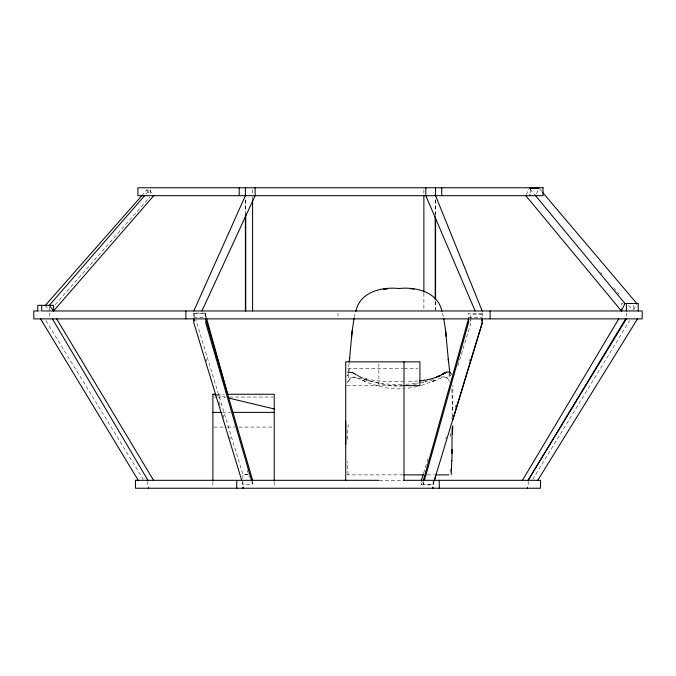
<?xml version="1.0" encoding="UTF-8"?>
<svg xmlns="http://www.w3.org/2000/svg" width="676" height="676" viewBox="0 0 676 676"><rect width="100%" height="100%" fill="white"/><g stroke="black" fill="none" stroke-linecap="round" stroke-linejoin="round"><path stroke-width="0.51" stroke-dasharray="3.38 2.54" d="M452.802 416.222L452.869 385.312M347.287 439.299L348.174 424.765M348.529 377.977L349.331 367.947M450.36 468.823L449.988 473.124M349.07 363.494L347.667 375.932L348.377 373.16L348.165 373.541C351.478 369.688 355.551 375.29 359.48 376.447L357.545 375.493M354.232 317.627L355.238 313.275M434.305 480.323L433.096 484.312L423.362 484.312L424.198 481.32M445.678 438.952L446.287 436.941M451.813 418.774L453.038 414.734M455.185 407.67L457.027 401.62M469.296 361.254L469.913 359.243M434.017 481.836L433.096 484.861L421.41 484.861L421.41 481.236M423.573 473.268L428.516 457.12M469.904 321.903L470.834 318.878M421.41 484.861L422.339 481.836M457.855 365.792L470.834 323.415L470.834 319.917M526.274 194.739L528.902 189.128M536.406 193.801L539.042 188.198M633.733 310.03L636.809 303.49M532.696 479.428L629.559 320.669M402.702 385.928C384.931 387.711 368.352 378.602 351.283 376.794L347.489 382.295L350.971 377.859C358.559 376.49 365.403 382.641 372.662 384.255C382.599 387.661 393.162 389.469 403.673 388.759M145.855 194.266L149.523 190.049L152.565 194.063M141.816 195.677L146.76 190.049L149.523 190.049M55.187 304.648L149.633 197.248M347.489 382.295L348.317 381.433M347.43 372.687C354.427 370.059 359.59 379.244 366.485 379.794L363.772 378.763C376.093 384.002 389.706 384.61 402.913 384.365M421.309 385.489L436.155 379.895L432.555 381.433M432.885 381.298C437.389 380.022 442.011 376.27 446.836 377.859L449.489 381.433M427.511 381.053L424.967 381.805L427.993 381.027M441.005 377.233L444.892 376.481L446.523 376.794L449.447 380.841M421.249 382.768L424.038 382.041L413.467 383.782L403.918 384.357M417.269 386.587L405.549 388.565M413.737 384.433L417.202 383.706M417.76 381.019L405.87 381.754M403.918 381.83C389.055 381.703 373.524 382.109 359.497 376.456M623.179 303.49L621.421 303.49L621.421 307.225M38.743 310.96L40.729 310.96M206.704 318.878L205.098 313.115L193.818 313.115L195.567 318.878M193.818 313.258L205.757 313.258L205.757 317.94M482.182 313.258L468.476 313.258L468.476 318.878M482.182 314.509L470.834 314.509L470.834 319.047M193.818 317.247L205.757 317.247M468.476 317.247L482.182 317.247M347.802 368.682L402.964 368.682M404.011 368.682L417.937 368.682M346.78 385.607L404.011 385.607M217.047 394.26L224.322 394.26M213.929 397.04L217.047 397.04M218.086 397.04L225.361 397.04M229.519 397.04L273.18 397.04M222.243 412.385L230.558 412.385M213.929 427.063L226.401 427.063M227.44 427.063L234.716 427.063M238.873 427.063L274.219 427.063M248.067 474.391L242.904 474.391L242.904 479.368M248.067 474.569L242.904 474.569L195.871 319.883M403.073 474.882L347.118 474.865M427.291 474.882L434.364 474.882M379.38 480.323L403.547 480.323M252.638 481.32L252.638 484.312L242.904 484.312L242 481.32M216.971 395.24L225.15 397.201M367.026 380.242L364.685 379.591L369.814 381.027M351.452 372.197L356.091 374.749M365.251 381.433L361.652 379.895L364.922 381.298M354.655 373.82L352.069 372.459M354.266 373.566L355.821 374.504M539.718 189.001L541.755 191.401M600.71 272.529L602.062 274.135M613.605 287.748L619.039 294.153M628.545 305.358L632.618 310.166M530.018 189.01L534.057 193.877M146.76 190.049L149.81 194.063M45.368 305.341L49.018 310.157M45.9 320.669L143.304 479.428M206.087 359.243L206.704 361.254M218.973 401.62L220.815 407.67M222.962 414.734L224.187 418.774M229.713 436.941L230.33 438.952M251.48 480.323L252.638 484.312M247.298 470.175L249.283 477.281M348.047 474.628L347.303 461.607M442.569 313.275L443.574 317.627M449.785 373.727L450.14 375.932L449.929 374.141M449.041 373.634L449.278 377.977M450.317 433.308L450.503 438.352M451.906 389.291L452.405 411.059M633.294 305.358L633.294 310.03M626.373 312.937L626.373 317.889M530.66 189.736L530.66 193.691M528.184 481.32L528.184 486.264M482.182 312.937L482.182 319.047M435.564 199.868L435.564 215.585M435.564 301.53L435.564 309.912M435.192 199.868L435.192 215.585M435.192 301.53L435.192 309.912M433.096 481.236L433.096 486.264M423.877 189.736L423.877 195.677M423.877 293.147L423.877 309.912M423.362 481.32L423.362 484.312M378.873 363.815L378.873 385.607M338 312.937L338 317.889M274.219 481.92L274.219 487.193M252.596 189.736L252.596 194.68M252.596 196.724L252.596 198.82M245.743 199.868L245.743 212.441M245.38 199.868L245.38 212.441M242.904 481.32L242.904 488.241M212.889 481.92L212.889 487.193M205.098 313.115L205.098 317.914M193.818 312.937L193.818 318.878M150.283 189.736L150.283 194.68M147.816 481.32L147.816 486.264M49.627 307.208L49.627 310.022M49.627 312.937L49.627 318.878M433.122 379.591L430.688 380.267L433.122 379.591"/><path stroke-width="1.01" d="M345.681 421.08L345.782 444.166M452.126 428.043L451.898 453.495M452.616 426.083L452.481 434.322L452.633 426.193M451.762 460.787L451.238 474.628M452.176 449.337L451.889 460.804M349.238 361.998L352.238 330.437L354.03 318.497M349.475 359.716L349.703 357.384M349.298 361.381L349.526 359.184M351.588 336.445L352.255 330.302M423.362 480.323L468.476 318.878L468.476 322.866L424.477 480.323M481.574 320.897L482.182 318.878L482.182 323.415L452.734 420.278M434.305 480.323L482.182 322.866M434.322 480.822L436.468 473.766M421.41 480.323L423.26 474.273M355.863 311.315C359.877 291.871 381.746 286.709 398.908 288.508C416.061 286.709 437.93 291.871 441.943 311.315M193.818 310.96L245.38 195.677L245.38 187.759M201.93 310.96L255.114 195.677L255.114 187.759M525.835 195.677L621.421 310.96L624.937 303.49L534.724 194.688M522.455 480.323L618.777 318.878M528.049 480.323L625.63 318.878M528.184 480.323L626.373 318.878M537.75 480.323L637.502 318.878M144.63 195.677L49.323 305.341L53.581 310.96L153.782 195.677M45.368 305.341L141.816 195.677M446.354 372.197L441.715 374.749C444.377 372.653 449.447 370.009 451.509 374.234M419.669 380.825C428.576 380.081 437.482 377.766 444.985 372.772M441.986 374.504L443.54 373.566M443.152 373.82L446.042 372.307L444.47 373.025M438.302 376.819L440.068 375.805M438.31 376.456L440.304 375.518L436.105 377.343M445.738 372.459L446.709 372.189M529.342 188.198L539.042 188.198M624.937 303.49L638.245 303.49L638.245 310.96M38 310.96L33.8 310.96L33.8 318.878L642.2 318.878L642.2 310.96L41.718 310.96L41.718 305.341M404.011 385.607L419.931 385.607L419.931 361.863L345.732 361.863L345.732 480.323M212.889 480.906L212.889 394.26L216.007 394.26M227.44 394.26L274.219 394.26L274.219 480.906M212.889 412.385L221.204 412.385M232.637 412.385L274.219 412.385M404.113 474.882L423.26 474.882M437.423 474.882L448.771 474.882M378.873 480.323L135.445 480.323L135.445 488.241L540.555 488.241L540.555 480.323L403.547 480.323M410.264 288.728L413.965 288.998M212.889 394.26L215.948 394.995M228.218 397.936L274.219 408.955M542.431 192.204L636.809 303.49M40.56 318.878L138.25 480.323M56.666 318.878L153.553 480.323M52.432 318.878L147.951 480.323M475.143 310.96L425.829 195.677L425.829 187.759M482.182 310.96L435.564 195.677L435.564 187.759M194.426 320.897L193.818 318.878L193.818 322.866L241.695 480.323M252.638 480.323L205.757 318.878L205.757 322.866L251.48 480.323M206.704 318.878L227.854 394.7M443.777 318.497L445.568 330.437L448.332 359.716M445.552 330.302L446.219 336.445M448.568 361.998L448.281 359.184L449.844 373.017M626.373 303.49L626.373 310.96M621.421 309.093L621.421 310.96M529.916 194.68L529.916 195.677M527.449 487.252L527.449 488.241M490.1 310.96L490.1 318.878M441.749 187.759L441.749 195.677M439.273 480.323L439.273 488.241M435.564 218.728L435.564 299.434M435.386 194.68L435.386 195.677M435.192 194.68L435.192 195.677M435.192 216.633L435.192 299.434M432.919 487.252L432.919 488.241M432.724 487.252L432.724 488.241M423.877 195.677L423.877 292.1M404.011 361.863L404.011 480.323M252.596 199.868L252.596 310.96M245.743 213.489L245.743 310.96M245.557 194.68L245.557 195.677M245.38 215.585L245.38 310.96M243.275 487.252L243.275 488.241M243.081 487.252L243.081 488.241M239.194 187.759L239.194 195.677M236.727 480.323L236.727 488.241M185.9 310.96L185.9 318.878M148.551 487.252L148.551 488.241M53.581 310.96L53.581 305.341L37.755 305.341L37.755 310.96M387.542 288.728L383.85 288.998L387.542 288.728M543.022 187.759L137.912 187.759L137.912 195.677L543.022 195.677L543.022 187.759"/></g></svg>
